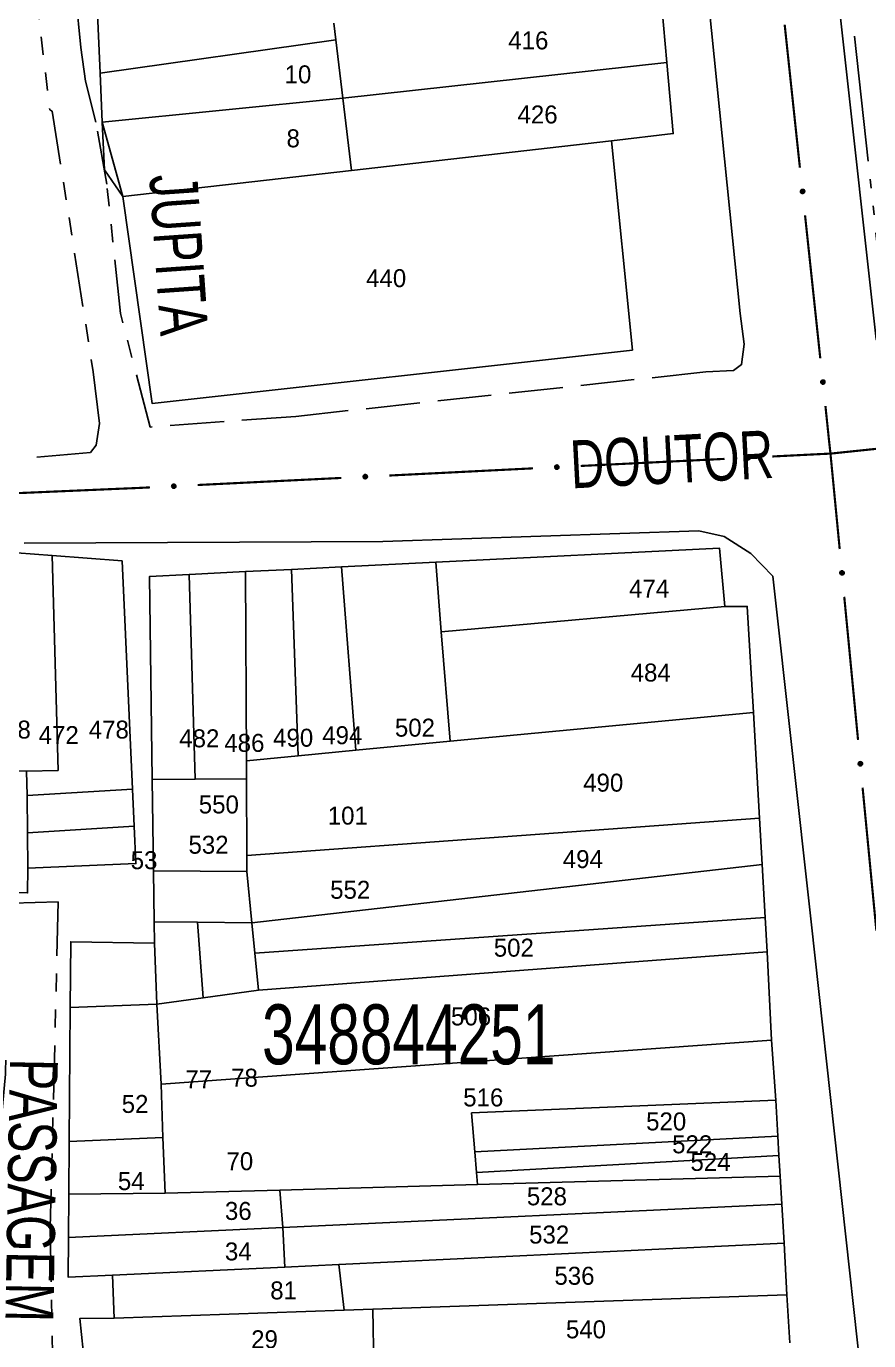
# Model space of a CAD drawing. Extents: x 203851 to 204958, y 4839055 to 4839989.
# Drawn here: x 204302.3 to 204372.5, y 4839406.1 to 4839515.8 of the extents above; entities that cross this region are included whole.
import ezdxf
from ezdxf.enums import TextEntityAlignment as Align

# ---------------------------------------------------------------- set-up
doc = ezdxf.new("R2010")
doc.units = 0
doc.header["$LTSCALE"] = 1.5
doc.header["$MEASUREMENT"] = 0
for name, pattern in [('TRACO_05', [11, 7, -1, 0.5, -1, 0.5, -1]), ('TRACO_11', [8, 3, -1, 3, -1]), ('TRACO_25', [8, 3, -1, 1, -1, 1, -1])]:
    doc.linetypes.add(name, pattern=pattern)
for name, color, linetype in [('CD_MALHA_LOTES', 7, 'CONTINUOUS'), ('CD_TXT_QUADRA', 2, 'CONTINUOUS'), ('HD-VALAS-DRENOS', 170, 'CONTINUOUS'), ('RU-QUADRA', 210, 'CONTINUOUS'), ('SV-EIXO-RUA-PAV', 20, 'CONTINUOUS'), ('SV-RUA-NAO-PAV', 7, 'CONTINUOUS'), ('SV-RUA-PAVIM', 7, 'CONTINUOUS'), ('SV-TXT-RUA-N-PAV', 7, 'CONTINUOUS'), ('SV-TXT-RUA-PAV', 7, 'CONTINUOUS'), ('Th_NmrPort', 1, 'CONTINUOUS')]:
    doc.layers.add(name, color=color, linetype=linetype)
doc.styles.add('ARIAL', font='ARIAL.SHX')

msp = doc.modelspace()

# ---------------------------------------------------------------- linework, layer by layer
at = {"layer": 'CD_MALHA_LOTES', "linetype": 'Continuous', "flags": 128}
for points in [[(204308.44, 4839511.89), (204308.11, 4839519.37)], [(204355.16, 4839519.05), (204355.72, 4839512.8)], [(204328.08, 4839514.68), (204327.92, 4839516.06)], [(204308.44, 4839511.89), (204328.08, 4839514.68)], [(204328.67, 4839509.82), (204328.08, 4839514.68)], [(204328.67, 4839509.82), (204355.72, 4839512.8)], [(204355.72, 4839512.8), (204356.25, 4839506.85)], [(204308.61, 4839507.82), (204308.44, 4839511.89)], [(204308.61, 4839507.82), (204328.67, 4839509.82)], [(204329.39, 4839503.78), (204328.67, 4839509.82)], [(204308.79, 4839503.84), (204308.61, 4839507.82)], [(204356.25, 4839506.85), (204351.08, 4839506.25)], [(204351.08, 4839506.25), (204329.39, 4839503.78)], [(204351.08, 4839506.25), (204352.84, 4839488.79)], [(204310.31, 4839501.61), (204308.79, 4839503.84)], [(204310.31, 4839501.61), (204329.39, 4839503.78)], [(204312.77, 4839484.34), (204310.31, 4839501.61)], [(204352.84, 4839488.79), (204312.77, 4839484.34)], [(204301.47, 4839471.86), (204304.42, 4839471.64)], [(204304.92, 4839453.71), (204304.42, 4839471.64)], [(204304.42, 4839471.64), (204310.26, 4839471.19)], [(204336.43, 4839471.09), (204360.1, 4839472.26)], [(204360.1, 4839472.26), (204360.56, 4839467.38)], [(204310.26, 4839471.19), (204311.13, 4839452.15)], [(204320.57, 4839470.3), (204324.39, 4839470.49)], [(204324.39, 4839470.49), (204328.56, 4839470.7)], [(204324.96, 4839454.93), (204324.39, 4839470.49)], [(204328.56, 4839470.7), (204336.43, 4839471.09)], [(204329.77, 4839455.39), (204328.56, 4839470.7)], [(204336.89, 4839465.29), (204336.43, 4839471.09)], [(204312.55, 4839469.9), (204315.86, 4839470.07)], [(204312.77, 4839452.95), (204312.55, 4839469.9)], [(204315.86, 4839470.07), (204320.57, 4839470.3)], [(204316.37, 4839452.99), (204315.86, 4839470.07)], [(204320.63, 4839454.52), (204320.57, 4839470.3)], [(204336.89, 4839465.29), (204360.56, 4839467.38)], [(204360.56, 4839467.38), (204362.42, 4839467.4)], [(204362.42, 4839467.4), (204362.93, 4839458.54)], [(204337.63, 4839456.14), (204336.89, 4839465.29)], [(204362.93, 4839458.54), (204337.63, 4839456.14)], [(204362.93, 4839458.54), (204363.44, 4839449.72)], [(204329.77, 4839455.39), (204324.96, 4839454.93)], [(204337.63, 4839456.14), (204329.77, 4839455.39)], [(204320.63, 4839454.52), (204324.96, 4839454.93)], [(204320.64, 4839453.02), (204320.63, 4839454.52)], [(204297.87, 4839453.7), (204302.3, 4839453.64)], [(204302.3, 4839453.64), (204304.92, 4839453.71)], [(204302.33, 4839451.63), (204302.3, 4839453.64)], [(204312.77, 4839452.95), (204316.37, 4839452.99)], [(204312.88, 4839445.33), (204312.77, 4839452.95)], [(204320.64, 4839453.02), (204316.37, 4839452.99)], [(204320.67, 4839446.62), (204320.64, 4839453.02)], [(204302.33, 4839451.63), (204311.13, 4839452.15)], [(204311.13, 4839452.15), (204311.28, 4839449.07)], [(204302.37, 4839448.51), (204302.33, 4839451.63)], [(204320.67, 4839446.62), (204363.44, 4839449.72)], [(204363.44, 4839449.72), (204363.66, 4839445.87)], [(204302.37, 4839448.51), (204311.28, 4839449.07)], [(204311.28, 4839449.07), (204311.42, 4839445.94)], [(204302.41, 4839445.55), (204302.37, 4839448.51)], [(204320.68, 4839445.29), (204320.67, 4839446.62)], [(204302.41, 4839445.55), (204302.38, 4839443.49)], [(204311.42, 4839445.94), (204302.41, 4839445.55)], [(204312.88, 4839445.33), (204320.68, 4839445.29)], [(204312.94, 4839441.09), (204312.88, 4839445.33)], [(204321.09, 4839440.99), (204320.68, 4839445.29)], [(204321.09, 4839440.99), (204363.66, 4839445.87)], [(204363.66, 4839445.87), (204363.92, 4839441.45)], [(204302.38, 4839443.49), (204300.12, 4839443.56)], [(204312.96, 4839439.29), (204312.94, 4839441.09)], [(204312.94, 4839441.09), (204316.56, 4839441.06)], [(204316.56, 4839441.06), (204321.09, 4839440.99)], [(204317.02, 4839434.74), (204316.56, 4839441.06)], [(204321.34, 4839438.46), (204321.09, 4839440.99)], [(204321.34, 4839438.46), (204363.92, 4839441.45)], [(204363.92, 4839441.45), (204364.09, 4839438.56)], [(204305.93, 4839433.94), (204305.98, 4839439.42)], [(204305.98, 4839439.42), (204312.96, 4839439.29)], [(204313.17, 4839434.21), (204312.96, 4839439.29)], [(204321.64, 4839435.37), (204321.34, 4839438.46)], [(204364.09, 4839438.56), (204321.64, 4839435.37)], [(204364.09, 4839438.56), (204364.45, 4839431.19)], [(204313.17, 4839434.21), (204317.02, 4839434.74)], [(204321.64, 4839435.37), (204317.02, 4839434.74)], [(204305.84, 4839422.74), (204305.93, 4839433.94)], [(204313.17, 4839434.21), (204305.93, 4839433.94)], [(204313.51, 4839427.52), (204313.17, 4839434.21)], [(204313.51, 4839427.52), (204364.45, 4839431.19)], [(204364.45, 4839431.19), (204364.8, 4839426.19)], [(204313.65, 4839423.09), (204313.51, 4839427.52)], [(204339.41, 4839425.15), (204364.8, 4839426.19)], [(204364.8, 4839426.19), (204364.97, 4839423.18)], [(204339.68, 4839421.88), (204339.41, 4839425.15)], [(204305.81, 4839418.36), (204305.84, 4839422.74)], [(204313.65, 4839423.09), (204305.84, 4839422.74)], [(204313.85, 4839418.42), (204313.65, 4839423.09)], [(204339.68, 4839421.88), (204364.97, 4839423.18)], [(204364.97, 4839423.18), (204365.06, 4839421.57)], [(204339.82, 4839420.17), (204339.68, 4839421.88)], [(204339.82, 4839420.17), (204365.06, 4839421.57)], [(204365.06, 4839421.57), (204365.16, 4839419.85)], [(204339.9, 4839419.15), (204339.82, 4839420.17)], [(204323.41, 4839418.69), (204339.9, 4839419.15)], [(204365.16, 4839419.85), (204339.9, 4839419.15)], [(204365.16, 4839419.85), (204365.3, 4839417.51)], [(204305.78, 4839414.74), (204305.81, 4839418.36)], [(204313.85, 4839418.42), (204305.81, 4839418.36)], [(204323.41, 4839418.69), (204313.85, 4839418.42)], [(204323.68, 4839415.58), (204323.41, 4839418.69)], [(204323.68, 4839415.58), (204365.3, 4839417.51)], [(204365.3, 4839417.51), (204365.49, 4839414.26)], [(204305.76, 4839411.43), (204305.78, 4839414.74)], [(204323.68, 4839415.58), (204305.78, 4839414.74)], [(204323.83, 4839412.27), (204323.68, 4839415.58)], [(204328.34, 4839412.49), (204365.49, 4839414.26)], [(204365.49, 4839414.26), (204365.73, 4839409.94)], [(204328.34, 4839412.49), (204323.83, 4839412.27)], [(204328.78, 4839408.67), (204328.34, 4839412.49)], [(204309.46, 4839411.58), (204305.76, 4839411.43)], [(204309.46, 4839411.58), (204323.83, 4839412.27)], [(204309.6, 4839408.01), (204309.46, 4839411.58)], [(204331.18, 4839408.75), (204365.73, 4839409.94)], [(204365.73, 4839409.94), (204365.97, 4839405.94)], [(204306.73, 4839407.97), (204309.6, 4839408.01)], [(204307.3, 4839402.63), (204306.73, 4839407.97)], [(204328.78, 4839408.67), (204309.6, 4839408.01)], [(204331.18, 4839408.75), (204328.78, 4839408.67)], [(204331.26, 4839403.98), (204331.18, 4839408.75)]]:
    msp.add_lwpolyline(points, dxfattribs=at)
at = {"layer": 'HD-VALAS-DRENOS', "linetype": 'TRACO_05'}
msp.add_polyline3d([(204359.97, 4839635.44, 5.86), (204359.44, 4839635.14, 5.86), (204358.65, 4839634.1, 5.86), (204358.44, 4839633.02, 5.86), (204358.5, 4839631.45, 5.86), (204365.98, 4839564.19, 4.18), (204373.71, 4839493.54, 4.25)], dxfattribs=at)
at = {"layer": 'RU-QUADRA', "linetype": 'Continuous', "flags": 128}
for points in [[(204355.16, 4839519.05), (204355.72, 4839512.8), (204356.25, 4839506.85), (204351.08, 4839506.25), (204352.84, 4839488.79), (204312.77, 4839484.34), (204310.31, 4839501.61), (204308.61, 4839507.82), (204308.44, 4839511.89), (204308.11, 4839519.37)], [(204301.47, 4839471.86), (204304.42, 4839471.64), (204310.26, 4839471.19), (204311.13, 4839452.15), (204311.28, 4839449.07), (204311.42, 4839445.94), (204302.41, 4839445.55), (204302.38, 4839443.49), (204300.12, 4839443.56)], [(204307.3, 4839402.63), (204306.73, 4839407.97), (204309.6, 4839408.01), (204309.46, 4839411.58), (204305.76, 4839411.43), (204305.78, 4839414.74), (204305.81, 4839418.36), (204305.84, 4839422.74), (204305.93, 4839433.94), (204305.98, 4839439.42), (204312.96, 4839439.29), (204312.94, 4839441.09), (204312.88, 4839445.33), (204312.77, 4839452.95), (204312.55, 4839469.9), (204315.86, 4839470.07), (204320.57, 4839470.3), (204324.39, 4839470.49), (204328.56, 4839470.7), (204336.43, 4839471.09), (204360.1, 4839472.26), (204360.56, 4839467.38), (204362.42, 4839467.4), (204362.93, 4839458.54), (204363.44, 4839449.72), (204363.66, 4839445.87), (204363.92, 4839441.45), (204364.09, 4839438.56), (204364.45, 4839431.19), (204364.8, 4839426.19), (204364.97, 4839423.18), (204365.06, 4839421.57), (204365.16, 4839419.85), (204365.3, 4839417.51), (204365.49, 4839414.26), (204365.73, 4839409.94), (204365.97, 4839405.94)]]:
    msp.add_lwpolyline(points, dxfattribs=at)
at = {"layer": 'SV-EIXO-RUA-PAV', "const_width": 0.18}
for points in [[(204365.54, 4839515.94), (204366.81, 4839504.01)], [(204367.24, 4839500.03), (204368.51, 4839488.1)], [(204368.94, 4839484.12), (204369.25, 4839481.14)], [(204369.25, 4839481.14), (204369.36, 4839480.15)], [(204369.36, 4839480.15), (204376.47, 4839480.89)], [(204348.53, 4839479.12), (204360.52, 4839479.71)], [(204364.51, 4839479.91), (204368.51, 4839480.11)], [(204368.51, 4839480.11), (204369.36, 4839480.15)], [(204369.36, 4839480.15), (204370.13, 4839472.18)], [(204316.57, 4839477.53), (204328.56, 4839478.12)], [(204332.55, 4839478.32), (204344.54, 4839478.92)], [(204300.59, 4839476.81), (204310.58, 4839477.24)], [(204310.58, 4839477.24), (204311.55, 4839477.28)], [(204311.55, 4839477.28), (204312.58, 4839477.33)], [(204370.51, 4839468.2), (204371.66, 4839456.26)], [(204372.04, 4839452.28), (204373.19, 4839440.33)]]:
    msp.add_lwpolyline(points, dxfattribs=at)
at = {"layer": 'SV-EIXO-RUA-PAV'}
for points in [[(204367.12, 4839502.18), (204367.16, 4839502.15), (204367.19, 4839502.11), (204367.2, 4839502.08), (204367.2, 4839502.05), (204367.21, 4839502.01), (204367.2, 4839501.97), (204367.18, 4839501.94), (204367.15, 4839501.9), (204367.12, 4839501.87), (204367.08, 4839501.86), (204367.05, 4839501.85), (204367.01, 4839501.85), (204366.98, 4839501.86), (204366.94, 4839501.87), (204366.9, 4839501.91), (204366.87, 4839501.94), (204366.86, 4839501.97), (204366.85, 4839502.01), (204366.85, 4839502.04), (204366.86, 4839502.08), (204366.88, 4839502.12), (204366.91, 4839502.16), (204366.94, 4839502.18), (204366.98, 4839502.19), (204367.01, 4839502.2), (204367.05, 4839502.2), (204367.08, 4839502.2), (204367.12, 4839502.18)], [(204368.82, 4839486.27), (204368.86, 4839486.24), (204368.88, 4839486.2), (204368.9, 4839486.17), (204368.9, 4839486.14), (204368.9, 4839486.1), (204368.9, 4839486.06), (204368.88, 4839486.03), (204368.85, 4839485.99), (204368.81, 4839485.96), (204368.78, 4839485.95), (204368.74, 4839485.94), (204368.71, 4839485.94), (204368.67, 4839485.95), (204368.64, 4839485.96), (204368.6, 4839486), (204368.57, 4839486.03), (204368.56, 4839486.06), (204368.55, 4839486.1), (204368.55, 4839486.13), (204368.56, 4839486.17), (204368.58, 4839486.21), (204368.61, 4839486.25), (204368.64, 4839486.27), (204368.67, 4839486.29), (204368.71, 4839486.29), (204368.74, 4839486.29), (204368.78, 4839486.29), (204368.82, 4839486.27)], [(204362.36, 4839479.91), (204362.4, 4839479.95), (204362.43, 4839479.97), (204362.47, 4839479.99), (204362.5, 4839479.99), (204362.54, 4839479.99), (204362.57, 4839479.98), (204362.61, 4839479.96), (204362.65, 4839479.93), (204362.67, 4839479.89), (204362.68, 4839479.86), (204362.69, 4839479.82), (204362.69, 4839479.79), (204362.68, 4839479.75), (204362.66, 4839479.71), (204362.62, 4839479.68), (204362.59, 4839479.65), (204362.55, 4839479.64), (204362.52, 4839479.64), (204362.48, 4839479.64), (204362.45, 4839479.65), (204362.41, 4839479.67), (204362.38, 4839479.7), (204362.35, 4839479.73), (204362.34, 4839479.77), (204362.34, 4839479.8), (204362.34, 4839479.84), (204362.34, 4839479.88), (204362.36, 4839479.91)], [(204330.4, 4839478.33), (204330.44, 4839478.36), (204330.47, 4839478.39), (204330.51, 4839478.4), (204330.54, 4839478.4), (204330.58, 4839478.4), (204330.61, 4839478.39), (204330.65, 4839478.37), (204330.69, 4839478.34), (204330.71, 4839478.3), (204330.72, 4839478.27), (204330.73, 4839478.23), (204330.73, 4839478.2), (204330.72, 4839478.16), (204330.7, 4839478.13), (204330.66, 4839478.09), (204330.63, 4839478.07), (204330.59, 4839478.06), (204330.56, 4839478.05), (204330.52, 4839478.05), (204330.49, 4839478.06), (204330.45, 4839478.08), (204330.41, 4839478.11), (204330.39, 4839478.15), (204330.38, 4839478.18), (204330.37, 4839478.22), (204330.38, 4839478.25), (204330.38, 4839478.29), (204330.4, 4839478.33)], [(204346.38, 4839479.12), (204346.42, 4839479.16), (204346.45, 4839479.18), (204346.49, 4839479.19), (204346.52, 4839479.2), (204346.56, 4839479.2), (204346.59, 4839479.19), (204346.63, 4839479.17), (204346.67, 4839479.14), (204346.69, 4839479.1), (204346.7, 4839479.06), (204346.71, 4839479.03), (204346.71, 4839478.99), (204346.7, 4839478.96), (204346.68, 4839478.92), (204346.64, 4839478.88), (204346.61, 4839478.86), (204346.57, 4839478.85), (204346.54, 4839478.84), (204346.5, 4839478.85), (204346.47, 4839478.85), (204346.43, 4839478.87), (204346.39, 4839478.91), (204346.37, 4839478.94), (204346.36, 4839478.98), (204346.35, 4839479.01), (204346.36, 4839479.05), (204346.36, 4839479.08), (204346.38, 4839479.12)], [(204314.42, 4839477.53), (204314.46, 4839477.57), (204314.49, 4839477.59), (204314.53, 4839477.61), (204314.56, 4839477.61), (204314.6, 4839477.61), (204314.63, 4839477.6), (204314.67, 4839477.58), (204314.71, 4839477.55), (204314.73, 4839477.51), (204314.74, 4839477.48), (204314.75, 4839477.44), (204314.75, 4839477.41), (204314.74, 4839477.37), (204314.72, 4839477.33), (204314.68, 4839477.3), (204314.65, 4839477.27), (204314.61, 4839477.26), (204314.58, 4839477.26), (204314.54, 4839477.26), (204314.51, 4839477.27), (204314.47, 4839477.29), (204314.43, 4839477.32), (204314.41, 4839477.35), (204314.4, 4839477.39), (204314.39, 4839477.42), (204314.4, 4839477.46), (204314.4, 4839477.5), (204314.42, 4839477.53)], [(204370.41, 4839470.35), (204370.45, 4839470.32), (204370.48, 4839470.28), (204370.49, 4839470.25), (204370.5, 4839470.21), (204370.5, 4839470.18), (204370.49, 4839470.14), (204370.47, 4839470.1), (204370.44, 4839470.07), (204370.41, 4839470.04), (204370.37, 4839470.03), (204370.34, 4839470.02), (204370.3, 4839470.02), (204370.27, 4839470.03), (204370.23, 4839470.05), (204370.19, 4839470.08), (204370.16, 4839470.11), (204370.15, 4839470.14), (204370.15, 4839470.18), (204370.15, 4839470.22), (204370.15, 4839470.25), (204370.17, 4839470.29), (204370.2, 4839470.33), (204370.24, 4839470.35), (204370.27, 4839470.37), (204370.3, 4839470.37), (204370.34, 4839470.37), (204370.38, 4839470.37), (204370.41, 4839470.35)], [(204371.95, 4839454.42), (204371.98, 4839454.39), (204372.01, 4839454.36), (204372.02, 4839454.32), (204372.03, 4839454.29), (204372.03, 4839454.25), (204372.02, 4839454.22), (204372.01, 4839454.18), (204371.97, 4839454.14), (204371.94, 4839454.11), (204371.9, 4839454.1), (204371.87, 4839454.09), (204371.84, 4839454.09), (204371.8, 4839454.1), (204371.76, 4839454.12), (204371.72, 4839454.15), (204371.7, 4839454.18), (204371.68, 4839454.22), (204371.68, 4839454.25), (204371.68, 4839454.29), (204371.69, 4839454.32), (204371.7, 4839454.36), (204371.73, 4839454.4), (204371.77, 4839454.43), (204371.8, 4839454.44), (204371.84, 4839454.44), (204371.87, 4839454.45), (204371.91, 4839454.44), (204371.95, 4839454.42)]]:
    msp.add_lwpolyline(points, close=True, dxfattribs=at)
for points in [[(204366.85, 4839502.04), (204366.87, 4839501.94)], [(204366.86, 4839502.08), (204366.9, 4839501.91)], [(204366.86, 4839502.06), (204366.89, 4839501.93)], [(204366.87, 4839502.09), (204366.92, 4839501.9)], [(204366.88, 4839502.12), (204366.94, 4839501.87)], [(204366.9, 4839502.13), (204366.96, 4839501.87)], [(204366.91, 4839502.16), (204366.98, 4839501.86)], [(204366.92, 4839502.17), (204366.99, 4839501.86)], [(204366.94, 4839502.18), (204367.01, 4839501.85)], [(204366.96, 4839502.18), (204367.03, 4839501.85)], [(204366.98, 4839502.19), (204367.05, 4839501.85)], [(204366.99, 4839502.2), (204367.06, 4839501.85)], [(204367.01, 4839502.2), (204367.08, 4839501.86)], [(204367.03, 4839502.2), (204367.1, 4839501.87)], [(204367.05, 4839502.2), (204367.12, 4839501.87)], [(204367.06, 4839502.19), (204367.13, 4839501.89)], [(204367.08, 4839502.2), (204367.15, 4839501.9)], [(204367.1, 4839502.19), (204367.16, 4839501.92)], [(204367.12, 4839502.18), (204367.18, 4839501.94)], [(204367.14, 4839502.16), (204367.19, 4839501.96)], [(204367.16, 4839502.15), (204367.2, 4839501.97)], [(204367.17, 4839502.13), (204367.2, 4839502)], [(204367.19, 4839502.11), (204367.21, 4839502.01)], [(204368.55, 4839486.13), (204368.57, 4839486.03)], [(204368.56, 4839486.17), (204368.6, 4839486)], [(204368.56, 4839486.15), (204368.58, 4839486.02)], [(204368.57, 4839486.18), (204368.62, 4839485.99)], [(204368.58, 4839486.21), (204368.64, 4839485.96)], [(204368.59, 4839486.22), (204368.65, 4839485.96)], [(204368.61, 4839486.25), (204368.67, 4839485.95)], [(204368.62, 4839486.26), (204368.69, 4839485.95)], [(204368.64, 4839486.27), (204368.71, 4839485.94)], [(204368.66, 4839486.28), (204368.73, 4839485.94)], [(204368.67, 4839486.29), (204368.74, 4839485.94)], [(204368.69, 4839486.29), (204368.76, 4839485.94)], [(204368.71, 4839486.29), (204368.78, 4839485.95)], [(204368.73, 4839486.29), (204368.8, 4839485.96)], [(204368.74, 4839486.29), (204368.81, 4839485.96)], [(204368.76, 4839486.28), (204368.83, 4839485.98)], [(204368.78, 4839486.29), (204368.85, 4839485.99)], [(204368.8, 4839486.28), (204368.86, 4839486.01)], [(204368.82, 4839486.27), (204368.88, 4839486.03)], [(204368.84, 4839486.25), (204368.89, 4839486.05)], [(204368.86, 4839486.24), (204368.9, 4839486.06)], [(204368.87, 4839486.22), (204368.9, 4839486.09)], [(204368.88, 4839486.2), (204368.9, 4839486.1)], [(204362.34, 4839479.88), (204362.65, 4839479.93)], [(204362.34, 4839479.86), (204362.65, 4839479.91)], [(204362.34, 4839479.84), (204362.67, 4839479.89)], [(204362.34, 4839479.82), (204362.67, 4839479.88)], [(204362.34, 4839479.8), (204362.68, 4839479.86)], [(204362.34, 4839479.79), (204362.68, 4839479.84)], [(204362.34, 4839479.77), (204362.69, 4839479.82)], [(204362.35, 4839479.75), (204362.68, 4839479.8)], [(204362.35, 4839479.73), (204362.69, 4839479.79)], [(204362.36, 4839479.91), (204362.61, 4839479.96)], [(204362.36, 4839479.89), (204362.62, 4839479.94)], [(204362.37, 4839479.72), (204362.68, 4839479.77)], [(204362.38, 4839479.93), (204362.58, 4839479.97)], [(204362.38, 4839479.7), (204362.68, 4839479.75)], [(204362.4, 4839479.95), (204362.57, 4839479.98)], [(204362.4, 4839479.69), (204362.66, 4839479.73)], [(204362.41, 4839479.67), (204362.66, 4839479.71)], [(204362.42, 4839479.96), (204362.55, 4839479.98)], [(204362.43, 4839479.97), (204362.54, 4839479.99)], [(204362.43, 4839479.66), (204362.63, 4839479.69)], [(204362.45, 4839479.65), (204362.62, 4839479.68)], [(204362.47, 4839479.64), (204362.6, 4839479.66)], [(204362.48, 4839479.64), (204362.59, 4839479.65)], [(204330.37, 4839478.22), (204330.72, 4839478.27)], [(204330.38, 4839478.29), (204330.69, 4839478.34)], [(204330.38, 4839478.27), (204330.69, 4839478.32)], [(204330.38, 4839478.25), (204330.71, 4839478.3)], [(204330.38, 4839478.24), (204330.71, 4839478.29)], [(204330.38, 4839478.2), (204330.72, 4839478.25)], [(204330.38, 4839478.18), (204330.73, 4839478.23)], [(204330.39, 4839478.31), (204330.66, 4839478.36)], [(204330.39, 4839478.16), (204330.72, 4839478.22)], [(204330.39, 4839478.15), (204330.73, 4839478.2)], [(204330.4, 4839478.33), (204330.65, 4839478.37)], [(204330.4, 4839478.13), (204330.72, 4839478.18)], [(204330.42, 4839478.35), (204330.62, 4839478.38)], [(204330.44, 4839478.36), (204330.61, 4839478.39)], [(204330.46, 4839478.38), (204330.59, 4839478.4)], [(204330.47, 4839478.39), (204330.58, 4839478.4)], [(204346.35, 4839479.01), (204346.7, 4839479.06)], [(204346.36, 4839479.08), (204346.67, 4839479.14)], [(204346.36, 4839479.06), (204346.67, 4839479.12)], [(204346.36, 4839479.05), (204346.69, 4839479.1)], [(204346.36, 4839479.03), (204346.69, 4839479.08)], [(204346.36, 4839478.99), (204346.7, 4839479.04)], [(204346.36, 4839478.98), (204346.71, 4839479.03)], [(204346.37, 4839479.1), (204346.64, 4839479.15)], [(204346.37, 4839478.96), (204346.7, 4839479.01)], [(204346.37, 4839478.94), (204346.71, 4839478.99)], [(204346.38, 4839479.12), (204346.63, 4839479.17)], [(204346.38, 4839478.92), (204346.7, 4839478.97)], [(204346.39, 4839478.91), (204346.7, 4839478.96)], [(204346.4, 4839479.14), (204346.6, 4839479.18)], [(204346.42, 4839479.16), (204346.59, 4839479.19)], [(204346.42, 4839478.89), (204346.68, 4839478.94)], [(204346.43, 4839478.87), (204346.68, 4839478.92)], [(204346.44, 4839479.17), (204346.57, 4839479.19)], [(204346.45, 4839479.18), (204346.56, 4839479.2)], [(204346.45, 4839478.87), (204346.65, 4839478.9)], [(204346.47, 4839478.85), (204346.64, 4839478.88)], [(204346.49, 4839478.85), (204346.62, 4839478.87)], [(204346.5, 4839478.85), (204346.61, 4839478.86)], [(204314.39, 4839477.42), (204314.74, 4839477.48)], [(204314.4, 4839477.5), (204314.71, 4839477.55)], [(204314.4, 4839477.48), (204314.71, 4839477.53)], [(204314.4, 4839477.46), (204314.73, 4839477.51)], [(204314.4, 4839477.44), (204314.73, 4839477.5)], [(204314.4, 4839477.41), (204314.74, 4839477.46)], [(204314.4, 4839477.39), (204314.75, 4839477.44)], [(204314.41, 4839477.51), (204314.68, 4839477.56)], [(204314.41, 4839477.37), (204314.74, 4839477.42)], [(204314.41, 4839477.35), (204314.75, 4839477.41)], [(204314.42, 4839477.53), (204314.67, 4839477.58)], [(204314.42, 4839477.34), (204314.74, 4839477.39)], [(204314.43, 4839477.32), (204314.74, 4839477.37)], [(204314.44, 4839477.55), (204314.64, 4839477.59)], [(204314.46, 4839477.57), (204314.63, 4839477.6)], [(204314.46, 4839477.31), (204314.72, 4839477.35)], [(204314.47, 4839477.29), (204314.72, 4839477.33)], [(204314.48, 4839477.58), (204314.61, 4839477.6)], [(204314.49, 4839477.59), (204314.6, 4839477.61)], [(204314.49, 4839477.28), (204314.69, 4839477.31)], [(204314.51, 4839477.27), (204314.68, 4839477.3)], [(204314.53, 4839477.26), (204314.66, 4839477.28)], [(204314.54, 4839477.26), (204314.65, 4839477.27)], [(204330.41, 4839478.11), (204330.72, 4839478.16)], [(204330.44, 4839478.1), (204330.7, 4839478.14)], [(204330.45, 4839478.08), (204330.7, 4839478.13)], [(204330.47, 4839478.07), (204330.67, 4839478.11)], [(204330.49, 4839478.06), (204330.66, 4839478.09)], [(204330.51, 4839478.06), (204330.64, 4839478.08)], [(204330.52, 4839478.05), (204330.63, 4839478.07)], [(204370.15, 4839470.25), (204370.19, 4839470.08)], [(204370.15, 4839470.23), (204370.18, 4839470.1)], [(204370.15, 4839470.22), (204370.16, 4839470.11)], [(204370.16, 4839470.26), (204370.21, 4839470.07)], [(204370.17, 4839470.29), (204370.23, 4839470.05)], [(204370.19, 4839470.3), (204370.25, 4839470.04)], [(204370.2, 4839470.33), (204370.27, 4839470.03)], [(204370.22, 4839470.34), (204370.28, 4839470.03)], [(204370.24, 4839470.35), (204370.3, 4839470.02)], [(204370.25, 4839470.36), (204370.32, 4839470.02)], [(204370.27, 4839470.37), (204370.34, 4839470.02)], [(204370.29, 4839470.37), (204370.35, 4839470.02)], [(204370.3, 4839470.37), (204370.37, 4839470.03)], [(204370.32, 4839470.37), (204370.39, 4839470.04)], [(204370.34, 4839470.37), (204370.41, 4839470.04)], [(204370.36, 4839470.36), (204370.42, 4839470.06)], [(204370.38, 4839470.37), (204370.44, 4839470.07)], [(204370.39, 4839470.36), (204370.46, 4839470.09)], [(204370.41, 4839470.35), (204370.47, 4839470.1)], [(204370.43, 4839470.33), (204370.48, 4839470.13)], [(204370.45, 4839470.32), (204370.49, 4839470.14)], [(204370.47, 4839470.3), (204370.49, 4839470.17)], [(204370.48, 4839470.28), (204370.5, 4839470.18)], [(204371.68, 4839454.3), (204371.71, 4839454.17)], [(204371.68, 4839454.29), (204371.7, 4839454.18)], [(204371.69, 4839454.32), (204371.72, 4839454.15)], [(204371.7, 4839454.36), (204371.76, 4839454.12)], [(204371.7, 4839454.34), (204371.74, 4839454.14)], [(204371.72, 4839454.38), (204371.78, 4839454.11)], [(204371.73, 4839454.4), (204371.8, 4839454.1)], [(204371.75, 4839454.41), (204371.82, 4839454.1)], [(204371.77, 4839454.43), (204371.84, 4839454.09)], [(204371.78, 4839454.43), (204371.85, 4839454.1)], [(204371.8, 4839454.44), (204371.87, 4839454.09)], [(204371.82, 4839454.44), (204371.88, 4839454.1)], [(204371.84, 4839454.44), (204371.9, 4839454.1)], [(204371.86, 4839454.44), (204371.92, 4839454.11)], [(204371.87, 4839454.45), (204371.94, 4839454.11)], [(204371.89, 4839454.44), (204371.96, 4839454.13)], [(204371.91, 4839454.44), (204371.97, 4839454.14)], [(204371.93, 4839454.43), (204371.99, 4839454.16)], [(204371.95, 4839454.42), (204372.01, 4839454.18)], [(204371.97, 4839454.4), (204372.01, 4839454.2)], [(204371.98, 4839454.39), (204372.02, 4839454.22)], [(204372, 4839454.37), (204372.02, 4839454.24)], [(204372.01, 4839454.36), (204372.03, 4839454.25)]]:
    msp.add_lwpolyline(points, dxfattribs=at)
at = {"layer": 'SV-RUA-NAO-PAV', "linetype": 'TRACO_25'}
for points in [[(204312.6, 4839482.37, 4.15), (204310.12, 4839491.84, 4.14), (204308.99, 4839502.64, 4.14), (204308.07, 4839507.8, 4.14), (204307.22, 4839511.23, 4.14), (204306.82, 4839514.05, 4.14), (204305.45, 4839527.68, 4.14), (204302.5, 4839527.68, 4.14), (204302.81, 4839520.88, 4.14), (204304.23, 4839508.84, 4.14), (204304.44, 4839508.74, 4.14), (204307.85, 4839486.98, 4.14), (204308.37, 4839482.67, 4.14), (204308.1, 4839480.86, 4.14), (204307.63, 4839480.25, 4.14), (204283.8, 4839478.19, 4.14), (204265.41, 4839478.28, 4.14), (204239.96, 4839475.2, 6.12)], [(204304.32, 4839312.78, 4.29), (204302.07, 4839342.47, 3.14), (204300.81, 4839367.85, 3.33), (204300.39, 4839393.88, 4.14), (204300.12, 4839416.01, 4.75), (204300.14, 4839424.15, 4.58), (204300.54, 4839428.37, 4.58), (204300.62, 4839433.78, 4.58), (204301.08, 4839442.62, 4.67), (204304.94, 4839442.75, 4.67)], [(204304.94, 4839442.75, 4.67), (204304.26, 4839415.53, 4.68), (204304.49, 4839402.55, 4.48), (204305.02, 4839382.29, 3.94), (204305.33, 4839366.49, 3.94), (204305, 4839364.87, 3.94), (204304.07, 4839362.57, 3.94), (204303.02, 4839359.93, 3.94), (204302.85, 4839357.8, 3.94), (204305.53, 4839322.57, 4.14), (204306.29, 4839313.05, 4.16)]]:
    msp.add_polyline3d(points, dxfattribs=at)
at = {"layer": 'SV-RUA-PAVIM', "linetype": 'Continuous'}
msp.add_polyline3d([(204360.3, 4839636.33, 5.95), (204358.61, 4839635.55, 6.06), (204357.96, 4839634.8, 6.06), (204357.87, 4839633.85, 6.06), (204357.89, 4839632.05, 6.06), (204364.79, 4839565.17, 4.48), (204373.18, 4839489.69, 4.14), (204374.19, 4839488.2, 4.14), (204375.45, 4839487.23, 4.14), (204377.22, 4839486.96, 4.14), (204379.1, 4839487.15, 4.14), (204454.04, 4839494.44, 7.27), (204492.04, 4839498.45, 8.47), (204493.68, 4839499.36, 8.48), (204494.71, 4839500.8, 8.48), (204495.4, 4839503.96, 8.48), (204495.29, 4839505.03, 8.48), (204485.71, 4839591.22, 8.98), (204479.7, 4839645.99, 10.14), (204478.75, 4839647.66, 10.24), (204476.09, 4839648.95, 10.23), (204474.5, 4839648.97, 10.23)], close=True, dxfattribs=at)
for points in [[(204358.96, 4839486.97, 4.52), (204361.26, 4839487.08, 4.5), (204361.94, 4839487.58, 4.5), (204362.16, 4839489.29, 4.5), (204361.82, 4839491.84, 4.5), (204355.13, 4839558.04, 4.48)], [(204306.29, 4839313.05, 4.45), (204376.78, 4839320.67, 5.34), (204380.04, 4839322.79, 5.75), (204374.52, 4839379.65, 5.84), (204367.74, 4839441.09, 5.06), (204364.55, 4839469.92, 4.62), (204362.71, 4839471.82, 4.64), (204360.49, 4839473.23, 4.64), (204358.37, 4839473.7, 4.64), (204332.01, 4839472.82, 4.48), (204302.09, 4839472.69, 4.42)]]:
    msp.add_polyline3d(points, dxfattribs=at)
at = {"layer": 'SV-RUA-PAVIM', "linetype": 'TRACO_11'}
msp.add_polyline3d([(204358.96, 4839486.97, 4.25), (204324.75, 4839483.26, 4.22), (204312.6, 4839482.37, 4.22)], dxfattribs=at)

# ---------------------------------------------------------------- texts
at = {"layer": 'CD_TXT_QUADRA', "style": 'ARIAL', "width": 0.7}
msp.add_text('348844251', height=5, dxfattribs=at).set_placement((204321.94, 4839429.19))
at = {"layer": 'SV-TXT-RUA-N-PAV', "style": 'ARIAL', "width": 0.7}
for s, rotation, p in [('DOUTOR', 3, (204347.76, 4839477.24)), ('PASSAGEM', 269, (204300.91, 4839429.68))]:
    msp.add_text(s, height=4, rotation=rotation, dxfattribs=at).set_placement(p)
at = {"layer": 'SV-TXT-RUA-PAV', "style": 'ARIAL', "width": 0.7}
msp.add_text('JUPITA', height=4, rotation=274, dxfattribs=at).set_placement((204312.53, 4839503.35))
at = {"layer": 'Th_NmrPort', "color": 1}
for s, p in [('416', (204342.48, 4839514.63)), ('10', (204323.82, 4839511.8)), ('426', (204343.25, 4839508.45)), ('8', (204323.98, 4839506.46)), ('440', (204330.62, 4839494.79)), ('474', (204352.56, 4839468.89)), ('484', (204352.69, 4839461.88)), ('468', (204299.3, 4839457.12)), ('472', (204303.3, 4839456.66)), ('478', (204307.48, 4839457.12)), ('494', (204326.96, 4839456.65)), ('502', (204333.02, 4839457.28)), ('482', (204315.03, 4839456.39)), ('486', (204318.79, 4839456.01)), ('490', (204322.86, 4839456.44)), ('490', (204348.73, 4839452.69)), ('550', (204316.66, 4839450.87)), ('101', (204327.42, 4839449.94)), ('532', (204315.8, 4839447.51)), ('53', (204310.98, 4839446.22)), ('494', (204347.03, 4839446.31)), ('552', (204327.62, 4839443.75)), ('502', (204341.27, 4839438.92)), ('506', (204337.7, 4839433.18)), ('78', (204319.36, 4839428.07)), ('77', (204315.54, 4839427.94)), ('52', (204310.23, 4839425.88)), ('516', (204338.72, 4839426.42)), ('520', (204353.98, 4839424.42)), ('522', (204356.15, 4839422.51)), ('70', (204318.97, 4839421.1)), ('524', (204357.68, 4839421.04)), ('54', (204309.91, 4839419.44)), ('528', (204344.03, 4839418.17)), ('36', (204318.84, 4839416.95)), ('532', (204344.22, 4839414.98)), ('34', (204318.84, 4839413.57)), ('536', (204346.33, 4839411.54)), ('81', (204322.62, 4839410.32)), ('29', (204321.03, 4839406.24)), ('540', (204347.29, 4839407.07))]:
    msp.add_text(s, height=1.5, dxfattribs=at).set_placement(p, align=Align.MIDDLE_LEFT)

doc.saveas('drawing.dxf')
